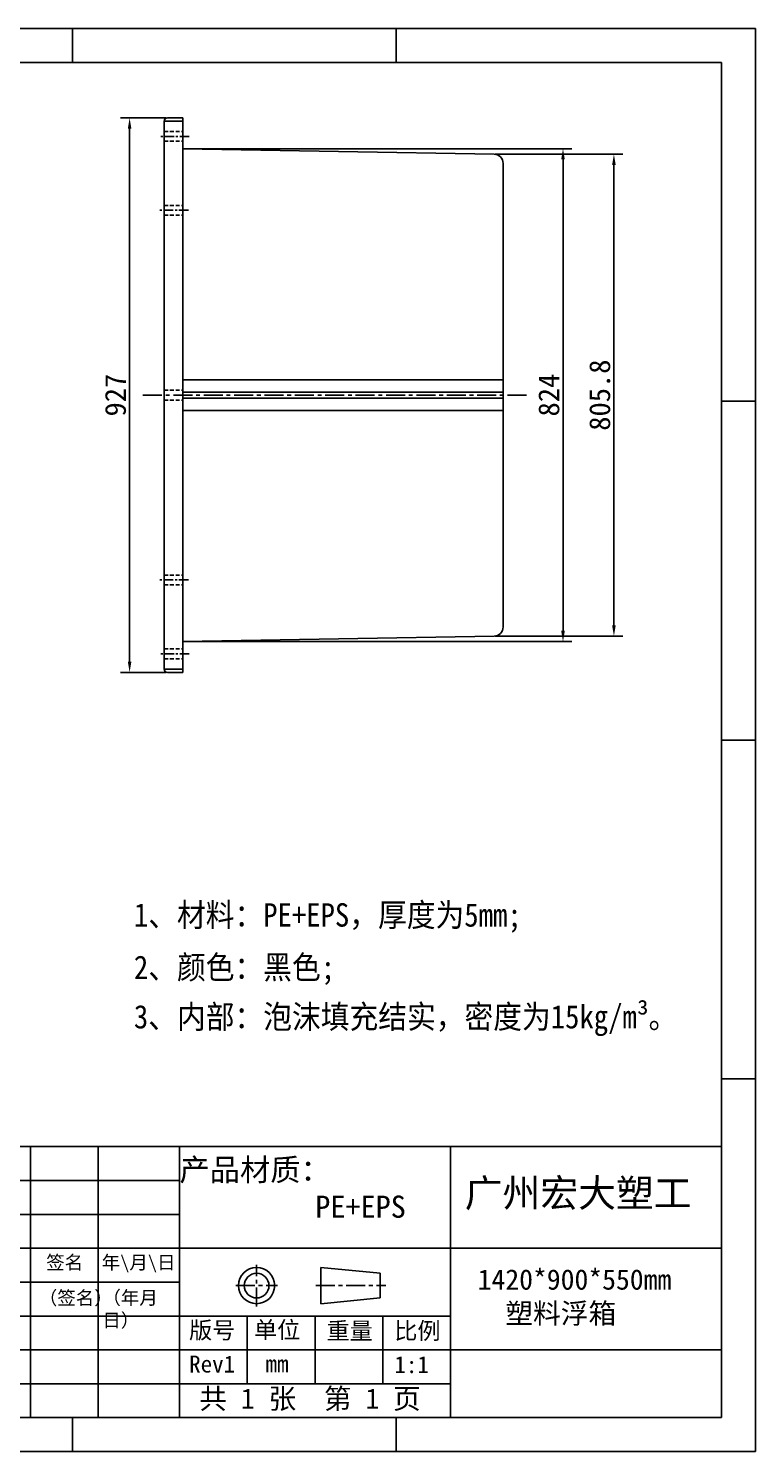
# Model space of a CAD drawing. Header units: millimetres. Extents: x -60 to 270204, y -80695 to 4986.
# Drawn here: x 2089 to 3305, y -35 to 2345 of the extents above; entities that cross this region are included whole.
import ezdxf

# ---------------------------------------------------------------- set-up
doc = ezdxf.new("R2010")
doc.units = ezdxf.units.MM
doc.linetypes.add('CENTER', pattern=[50.8, 31.75, -6.35, 6.35, -6.35])
doc.linetypes.add('HIDDEN', pattern=[9.525, 6.35, -3.175])
doc.layers.add('DIM', color=142, linetype='Continuous', lineweight=13)
doc.layers.add('xx', color=5, linetype='HIDDEN')
doc.layers.add('图层1', color=1, linetype='CENTER')
doc.styles.add('HZTXT', font='', dxfattribs={"width": 0.7})
doc.styles.get("Standard").update_dxf_attribs({"font": ''})
doc.styles.get('HZTXT').set_extended_font_data('SimSun')
doc.styles.get('Standard').set_extended_font_data('SimSun')
doc.dimstyles.new('ISO-25', dxfattribs={"dimtxt": 35, "dimasz": 18, "dimexe": 15, "dimexo": 2, "dimgap": 6, "dimtad": 1, "dimdec": 1, "dimdsep": 46, "dimtxsty": 'Standard', "dimcen": 2.5, "dimclrd": 6, "dimclre": 6, "dimclrt": 6, "dimadec": 0, "dimazin": 0, "dimtfac": 1, "dimtdec": 1, "dimtmove": 0, "dimatfit": 3, "dimfxl": 0, "dimarcsym": 0})

# ---------------------------------------------------------------- blocks, each defined once
blk = doc.blocks.new('*D11')
at = {"color": 6, "lineweight": -2, "transparency": 16777216}
for p, q in [((2319.3, 2195.1), (2243.1, 2195.1)), ((2258.1, 2177.1), (2258.1, 1286.1)), ((2319.3, 1268.1), (2243.1, 1268.1))]:
    blk.add_line(p, q, dxfattribs=at)
at = {"color": 6, "transparency": 16777216}
for points in [[(2255.1, 2177.1), (2261.1, 2177.1), (2258.1, 2195.1)], [(2255.1, 1286.1), (2261.1, 1286.1), (2258.1, 1268.1)]]:
    blk.add_solid(points, dxfattribs=at)
at = {"layer": 'Defpoints', "color": 0, "transparency": 16777216}
for p in [(2321.3, 2195.1), (2258.1, 1268.1), (2321.3, 1268.1)]:
    blk.add_point(p, dxfattribs=at)
at = {"color": 6, "transparency": 16777216, "insert": (2234.6, 1731.6), "char_height": 35, "attachment_point": 5, "rotation": 90}
blk.add_mtext('927', dxfattribs=at)
blk = doc.blocks.new('*D30')
at = {"color": 6, "lineweight": -2, "transparency": 16777216}
for p, q in [((2869.4, 2134.5), (3082.8, 2134.5)), ((3067.8, 2116.5), (3067.8, 1346.6)), ((2869.4, 1328.6), (3082.8, 1328.6))]:
    blk.add_line(p, q, dxfattribs=at)
at = {"color": 6, "transparency": 16777216}
for points in [[(3064.8, 2116.5), (3070.8, 2116.5), (3067.8, 2134.5)], [(3064.8, 1346.6), (3070.8, 1346.6), (3067.8, 1328.6)]]:
    blk.add_solid(points, dxfattribs=at)
at = {"layer": 'Defpoints', "color": 0, "transparency": 16777216}
for p in [(2867.4, 2134.5), (2867.4, 1328.6), (3067.8, 1328.6)]:
    blk.add_point(p, dxfattribs=at)
at = {"color": 6, "transparency": 16777216, "insert": (3044.3, 1731.6), "char_height": 35, "attachment_point": 5, "rotation": 90}
blk.add_mtext('805.8', dxfattribs=at)
blk = doc.blocks.new('*D31')
at = {"color": 6, "lineweight": -2, "transparency": 16777216}
for p, q in [((2349, 2143.6), (2997.7, 2143.6)), ((2982.7, 2125.6), (2982.7, 1337.6)), ((2349, 1319.6), (2997.7, 1319.6))]:
    blk.add_line(p, q, dxfattribs=at)
at = {"color": 6, "transparency": 16777216}
for points in [[(2979.7, 2125.6), (2985.7, 2125.6), (2982.7, 2143.6)], [(2979.7, 1337.6), (2985.7, 1337.6), (2982.7, 1319.6)]]:
    blk.add_solid(points, dxfattribs=at)
at = {"layer": 'Defpoints', "color": 0, "transparency": 16777216}
for p in [(2347, 2143.6), (2347, 1319.6), (2982.7, 1319.6)]:
    blk.add_point(p, dxfattribs=at)
at = {"color": 6, "transparency": 16777216, "insert": (2959.2, 1731.6), "char_height": 35, "attachment_point": 5, "rotation": 90}
blk.add_mtext('824', dxfattribs=at)

msp = doc.modelspace()

# ---------------------------------------------------------------- linework, layer by layer
for p, q in [((-60.4, 2344.63), (3304.61, 2344.63)), ((2162.85, 2344.63), (2162.85, 2287.98)), ((2703.6, 2344.63), (2703.6, 2287.98)), ((3304.61, 2344.63), (3304.61, -34.67)), ((-3.75, 2287.98), (3247.96, 2287.98)), ((3247.96, 2287.98), (3247.96, 21.98)), ((2316.1, 2189.91), (2316.1, 1273.21)), ((2316.1, 2189.91), (2347, 2189.91)), ((2347, 2195.06), (2321.25, 2195.06)), ((2347, 2195.06), (2347, 1268.06)), ((2347, 2143.56), (2867.42, 2134.48)), ((2882.6, 1344.09), (2882.6, 2119.03)), ((2347, 1757.31), (2882.6, 1757.31)), ((2347, 1736.71), (2882.6, 1736.71)), ((2347, 1726.41), (2882.6, 1726.41)), ((3247.96, 1721.48), (3304.61, 1721.48)), ((2347, 1705.81), (2882.6, 1705.81)), ((2347, 1319.56), (2867.42, 1328.65)), ((2316.1, 1273.21), (2347, 1273.21)), ((2321.25, 1268.06), (2347, 1268.06)), ((3247.96, 1154.98), (3304.61, 1154.98)), ((3247.96, 588.48), (3304.61, 588.48)), ((3247.96, 475.18), (1616.44, 475.18)), ((2092.3, 475.18), (2092.3, 21.98)), ((2205.6, 475.18), (2205.6, 21.98)), ((2341.56, 475.18), (2341.56, 21.98)), ((2794.76, 475.18), (2794.76, 21.98)), ((2341.56, 418.53), (1616.44, 418.53)), ((2341.56, 361.88), (1616.44, 361.88)), ((2341.56, 305.23), (1616.44, 305.23)), ((2341.56, 305.23), (2794.76, 305.23)), ((3247.96, 305.23), (2794.76, 305.23)), ((2577.75, 273), (2577.75, 212.51)), ((2676.9, 263.42), (2577.75, 273)), ((2676.9, 222.09), (2676.9, 263.42)), ((2341.56, 248.58), (1616.44, 248.58)), ((2676.9, 222.09), (2577.75, 212.51)), ((2794.76, 191.93), (1616.44, 191.93)), ((2454.86, 191.93), (2454.86, 78.63)), ((2568.16, 191.93), (2568.16, 78.63)), ((2681.46, 191.93), (2681.46, 78.63)), ((3247.96, 135.28), (1616.44, 135.28)), ((2794.76, 78.63), (1616.44, 78.63)), ((3247.96, 21.98), (-3.75, 21.98)), ((2162.85, -34.67), (2162.85, 21.98)), ((2703.6, -34.67), (2703.6, 21.98)), ((3304.61, -34.67), (-60.4, -34.67))]:
    msp.add_line(p, q)
for radius in [30.25, 20.66]:
    msp.add_circle((2470.4, 242.76), radius)
for centre, radius, start, end in [((2321.25, 2189.91), 5.15, 90, 180), ((2867.15, 2119.03), 15.45, 0, 89), ((2867.15, 1344.09), 15.45, 271, 0), ((2321.25, 1273.21), 5.15, 180, 270)]:
    msp.add_arc(centre, radius, start, end)
at = {"layer": 'xx'}
for p, q in [((2316.1, 2172.4), (2347, 2172.4)), ((2316.1, 2155.92), (2347, 2155.92)), ((2316.1, 2048.8), (2347, 2048.8)), ((2316.1, 2032.32), (2347, 2032.32)), ((2316.1, 1739.8), (2347, 1739.8)), ((2316.1, 1723.32), (2347, 1723.32)), ((2316.1, 1430.8), (2347, 1430.8)), ((2316.1, 1414.32), (2347, 1414.32)), ((2316.1, 1307.2), (2347, 1307.2)), ((2316.1, 1290.72), (2347, 1290.72))]:
    msp.add_line(p, q, dxfattribs=at)
at = {"layer": '图层1', "ltscale": 0.5}
for p, q in [((2357.88, 2164.16), (2308.05, 2164.16)), ((2356.47, 2040.56), (2306.63, 2040.56)), ((2356.47, 1422.56), (2306.63, 1422.56)), ((2357.88, 1298.96), (2308.05, 1298.96))]:
    msp.add_line(p, q, dxfattribs=at)
at = {"layer": '图层1'}
for p, q in [((2280.44, 1731.56), (2922.17, 1731.56)), ((2470.4, 207.92), (2470.4, 277.6)), ((2435.56, 242.76), (2505.24, 242.76)), ((2569.33, 242.76), (2686.72, 242.76))]:
    msp.add_line(p, q, dxfattribs=at)

# ---------------------------------------------------------------- texts
at = {"attachment_point": 1}
for s, insert, char_height, width in [('产品材质：\\P         PE+EPS', (2341.56, 455.06), 37.08, 453.2), (' {\\H1.364x;广州宏大塑工}', (2795.24, 420.73), 33.99, 453.2), ('签名', (2118.6, 292.88), 22.66, 101.97), ('年\\\\月\\\\日', (2211.42, 292.88), 22.66, 154.5294), ('1420*900*550mm\\P  塑料浮箱', (2840.05, 269.98), 33.99, 453.2), ('（签名）', (2106.29, 233.55), 22.66, 128.8606), ('（年月日）', (2212.56, 233.88), 22.66, 140.5821), (' 版号', (2338.27, 182.43), 28.325, 110.9745), (' 单位', (2446.81, 182.97), 28.325, 120.1103), (' 重量', (2568.16, 181.43), 28.325, 113.3), (' 比例', (2681.46, 181.43), 28.325, 113.3), (' Rev1', (2338.27, 125.78), 28.325, 136.7396), ('  mm', (2446.81, 126.32), 28.325, 120.1103), (' 1:1', (2681.46, 124.78), 28.325, 113.3), (' 共 1 张  第 1 页', (2351.42, 70.8), 33.99, 429.6024)]:
    msp.add_mtext(s, dxfattribs=dict(at, insert=insert, char_height=char_height, width=width))
at = {"layer": 'DIM', "color": 0, "style": 'HZTXT', "width": 0.9}
for s, height, p in [('1、材料：PE+EPS，厚度为5mm;', 39.1565, (2265.27, 842.93)), ('2、颜色：黑色;', 39.156, (2265.27, 755.45)), ('3、内部：泡沫填充结实，密度为15kg/m³。', 39.1565, (2265.27, 672.74))]:
    msp.add_text(s, height=height, dxfattribs=at).set_placement(p)

# ---------------------------------------------------------------- dimensions: what is measured, and where the dimension line sits
for base, p1, p2, picture, middle in [((2258.1, 1268.06), (2321.25, 2195.06), (2321.25, 1268.06), '*D11', (2234.6, 1731.56)), ((2982.71, 1319.56), (2347, 2143.56), (2347, 1319.56), '*D31', (2959.21, 1731.56)), ((3067.77, 1328.65), (2867.42, 2134.48), (2867.42, 1328.65), '*D30', (3044.27, 1731.56))]:
    dim = msp.add_linear_dim(base=base, p1=p1, p2=p2, angle=90, dimstyle='ISO-25')
    dim.commit()
    dim.dimension.update_dxf_attribs({"geometry": picture, "text_midpoint": middle})

doc.saveas('drawing.dxf')
